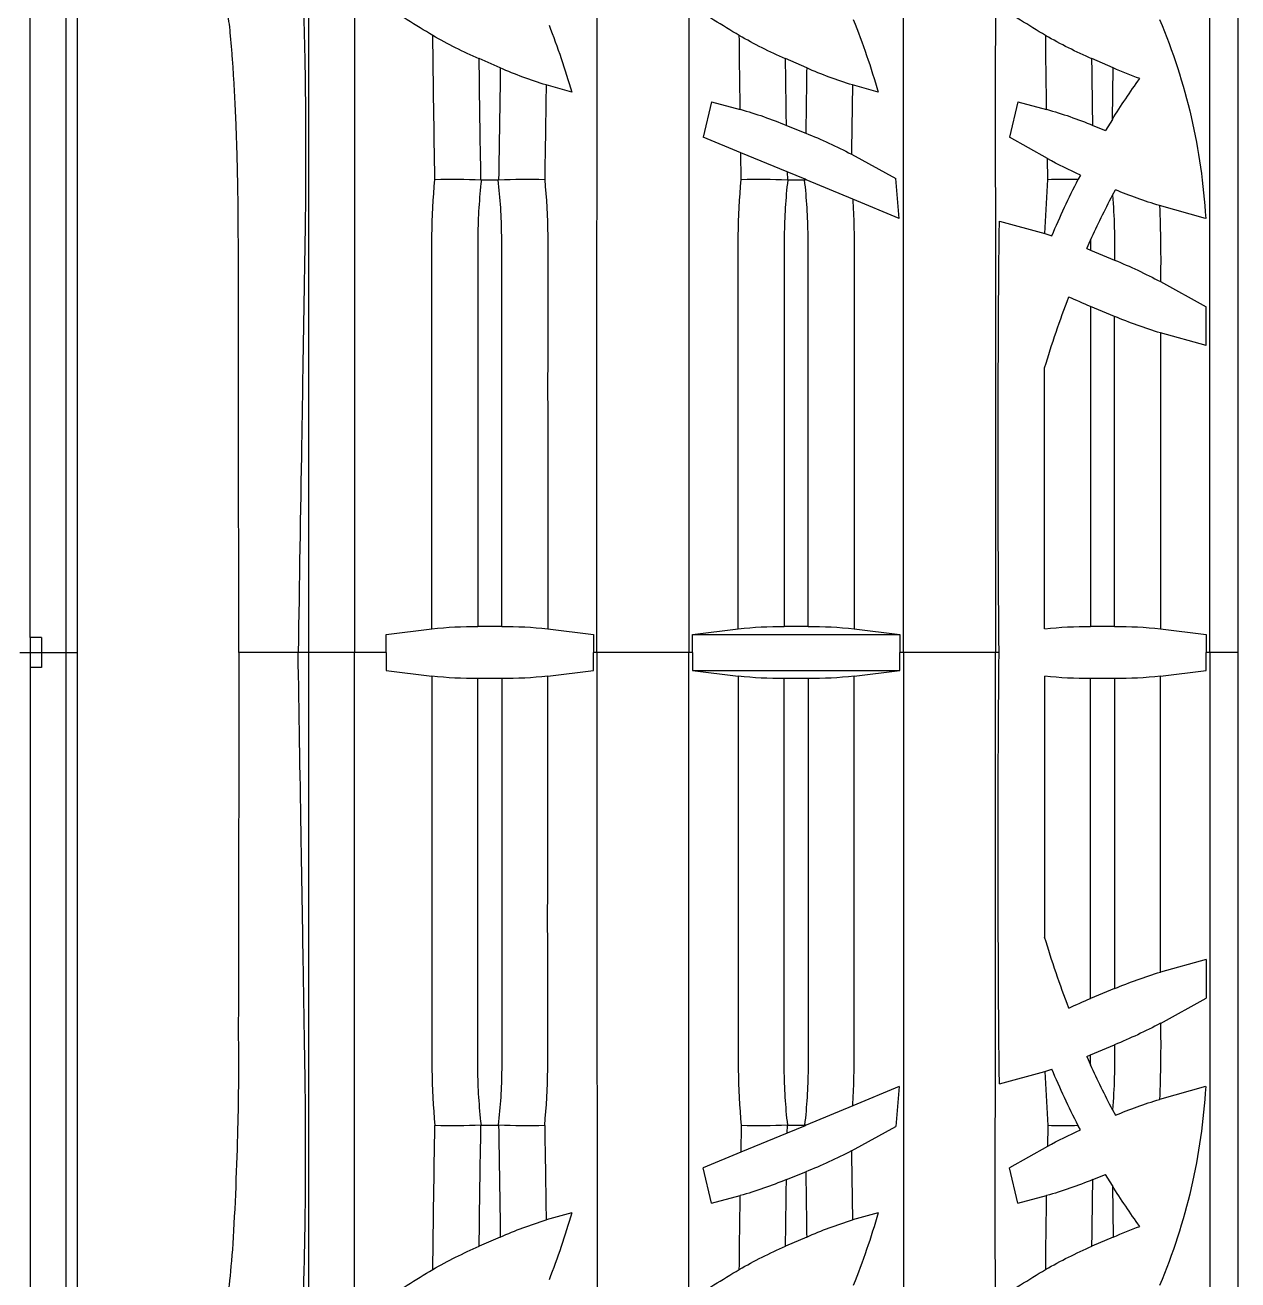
# Model space of a CAD drawing. Header units: millimetres. Extents: x -455371 to 117772, y -78417 to 116564.
# Drawn here: x -26137.2 to -25933, y 56468.4 to 56679.6 of the extents above; entities that cross this region are included whole.
import ezdxf

# ---------------------------------------------------------------- set-up
doc = ezdxf.new("R2010")
doc.units = ezdxf.units.MM
doc.layers.get('0').update_dxf_attribs({"color": 255})
doc.layers.add('BETON-STOP', color=141, linetype='Continuous')
doc.layers.add('Contorno-Cupolex', color=3, linetype='Continuous')
doc.layers.add('quote', color=5, linetype='Continuous', lineweight=15)

# ---------------------------------------------------------------- blocks, each defined once
blk = doc.blocks.new('Cupolex H50')
at = {"layer": 'Contorno-Cupolex', "linetype": 'Continuous'}
for p, q in [((19749.908, 10213.89), (19749.908, 10192.535)), ((19748.944, 10192.535), (19749.723, 10192.535)), ((19749.723, 10192.535), (19749.908, 10192.535)), ((19749.908, 10192.535), (19749.908, 10171.18))]:
    blk.add_line(p, q, dxfattribs=at)
for points, knots in [([(19749.723, 10199.303), (19749.723, 10199.365), (19749.723, 10199.426), (19749.723, 10199.642), (19749.723, 10199.796), (19749.723, 10200.258), (19749.723, 10200.564), (19749.723, 10201.176), (19749.723, 10201.482), (19749.723, 10202.373), (19749.723, 10202.938), (19749.723, 10203.745), (19749.723, 10204.008), (19749.723, 10204.507), (19749.723, 10204.744), (19749.723, 10205.195), (19749.723, 10205.409), (19749.723, 10205.813), (19749.723, 10206.004), (19749.723, 10206.525), (19749.723, 10206.812), (19749.723, 10207.148), (19749.723, 10207.245), (19749.723, 10207.324), (19749.723, 10207.324), (19749.723, 10207.324)], [0.1140744, 0.1140744, 0.1140744, 0.1140744, 0.1171875, 0.1171875, 0.125, 0.125, 0.140625, 0.140625, 0.15625, 0.15625, 0.1875, 0.1875, 0.203125, 0.203125, 0.21875, 0.21875, 0.234375, 0.234375, 0.25, 0.25, 0.28125, 0.28125, 0.296875, 0.296875, 0.2969026, 0.2969026, 0.2969026, 0.2969026]), ([(19749.723, 10192.535), (19749.723, 10193.771), (19749.723, 10195.007), (19749.723, 10196.861), (19749.723, 10197.479), (19749.723, 10198.406), (19749.723, 10198.716), (19749.723, 10199.118), (19749.723, 10199.21), (19749.723, 10199.303)], [0, 0, 0, 0, 0.0625, 0.0625, 0.09375, 0.09375, 0.109375, 0.109375, 0.1140744, 0.1140744, 0.1140744, 0.1140744]), ([(19749.723, 10184.463), (19749.723, 10184.646), (19749.723, 10184.831), (19749.723, 10185.172), (19749.723, 10185.329), (19749.723, 10185.642), (19749.723, 10185.799), (19749.723, 10186.269), (19749.723, 10186.582), (19749.723, 10187.522), (19749.723, 10188.149), (19749.723, 10190.029), (19749.723, 10191.282), (19749.723, 10192.535)], [0.8657575, 0.8657575, 0.8657575, 0.8657575, 0.875, 0.875, 0.8828125, 0.8828125, 0.890625, 0.890625, 0.90625, 0.90625, 0.9375, 0.9375, 1, 1, 1, 1]), ([(19749.723, 10177.495), (19749.723, 10177.51), (19749.723, 10177.525), (19749.723, 10177.565), (19749.723, 10177.588), (19749.723, 10177.644), (19749.723, 10177.677), (19749.723, 10177.786), (19749.723, 10177.876), (19749.723, 10178.089), (19749.723, 10178.214), (19749.723, 10178.495), (19749.723, 10178.65), (19749.723, 10178.989), (19749.723, 10179.173), (19749.723, 10179.569), (19749.723, 10179.783), (19749.723, 10180.459), (19749.723, 10180.951), (19749.723, 10181.751), (19749.723, 10182.03), (19749.723, 10182.6), (19749.723, 10182.89), (19749.723, 10183.48), (19749.723, 10183.78), (19749.723, 10184.21), (19749.723, 10184.336), (19749.723, 10184.463)], [0.6826415, 0.6826415, 0.6826415, 0.6826415, 0.6875, 0.6875, 0.6953125, 0.6953125, 0.703125, 0.703125, 0.71875, 0.71875, 0.734375, 0.734375, 0.75, 0.75, 0.765625, 0.765625, 0.78125, 0.78125, 0.8125, 0.8125, 0.828125, 0.828125, 0.84375, 0.84375, 0.859375, 0.859375, 0.8657575, 0.8657575, 0.8657575, 0.8657575])]:
    blk.add_open_spline(points, degree=3, knots=knots, dxfattribs=at)
blk = doc.blocks.new('*U2216')
at = {"xscale": 10.01836209701863, "yscale": 10.01836209701863, "zscale": 10.01836209701863}
blk.add_blockref('Cupolex H50', (-197296.95, -101829.74), dxfattribs=at)
blk = doc.blocks.new('*U2198')
at = {"layer": 'quote', "color": 0, "linetype": 'ByBlock', "lineweight": -2, "transparency": 16777216}
blk.add_blockref('*U2216', (2710, -2570), dxfattribs=at)
blk = doc.blocks.new('Bs H50 tacca 4')
at = {"layer": 'BETON-STOP'}
for p, q in [((19692.858, 10009.839), (19692.858, 10055.839)), ((19678.008, 10052.189), (19678.008, 10032.839)), ((19677.236, 10032.839), (19677.236, 10051.819)), ((19672.558, 10033.089), (19672.558, 10048.589)), ((19680.46, 10042.661), (19680.105, 10042.815)), ((19685.61, 10042.661), (19685.255, 10042.815)), ((19690.76, 10042.661), (19690.405, 10042.815)), ((19690.748, 10041.794), (19690.76, 10042.661)), ((19681.661, 10042.253), (19681.23, 10042.373)), ((19686.811, 10042.253), (19686.38, 10042.373)), ((19684.01, 10042.089), (19683.87, 10041.498)), ((19684.01, 10042.089), (19684.492, 10041.964)), ((19689.16, 10042.089), (19689.02, 10041.498)), ((19689.16, 10042.089), (19689.642, 10041.964)), ((19685.27, 10041.694), (19685.595, 10041.563)), ((19690.42, 10041.694), (19690.634, 10041.608)), ((19690.748, 10041.794), (19690.634, 10041.608)), ((19684.504, 10041.235), (19683.87, 10041.498)), ((19689.655, 10041.136), (19689.02, 10041.498)), ((19684.511, 10040.787), (19684.504, 10041.235)), ((19685.282, 10040.913), (19684.504, 10041.235)), ((19686.363, 10041.212), (19687.111, 10040.805)), ((19689.661, 10040.787), (19689.655, 10041.136)), ((19680.135, 10040.779), (19680.142, 10040.779)), ((19680.142, 10040.779), (19680.425, 10040.779)), ((19680.425, 10040.779), (19680.432, 10040.779)), ((19685.282, 10040.913), (19685.285, 10040.779)), ((19685.582, 10040.789), (19685.282, 10040.913)), ((19685.285, 10040.779), (19685.292, 10040.779)), ((19685.292, 10040.779), (19685.575, 10040.779)), ((19685.575, 10040.779), (19685.582, 10040.779)), ((19685.582, 10040.779), (19685.582, 10040.789)), ((19685.603, 10040.78), (19685.582, 10040.789)), ((19685.603, 10040.78), (19685.582, 10040.779)), ((19686.383, 10040.457), (19685.603, 10040.78)), ((19687.166, 10040.132), (19687.111, 10040.805)), ((19689.611, 10039.876), (19689.661, 10040.787)), ((19690.212, 10040.86), (19690.175, 10040.789)), ((19690.751, 10040.522), (19690.799, 10040.613)), ((19687.166, 10040.132), (19686.383, 10040.457)), ((19692.316, 10040.132), (19691.54, 10040.348)), ((19688.849, 10040.085), (19689.611, 10039.876)), ((19689.611, 10039.876), (19689.732, 10039.839)), ((19690.319, 10039.624), (19690.383, 10039.766)), ((19690.383, 10039.766), (19690.383, 10039.597)), ((19690.319, 10039.624), (19690.383, 10039.597)), ((19690.383, 10039.597), (19690.784, 10039.431)), ((19691.557, 10039.07), (19692.324, 10038.645)), ((19690.383, 10038.652), (19690.383, 10033.275)), ((19690.784, 10038.486), (19690.383, 10038.652)), ((19692.324, 10037.996), (19692.324, 10038.645)), ((19690.784, 10033.275), (19690.784, 10038.486)), ((19692.324, 10037.996), (19691.557, 10038.208)), ((19678.543, 10033.139), (19679.31, 10033.237)), ((19680.484, 10033.275), (19680.083, 10033.275)), ((19681.257, 10033.237), (19682.024, 10033.139)), ((19683.693, 10033.139), (19684.46, 10033.237)), ((19685.634, 10033.275), (19685.233, 10033.275)), ((19686.407, 10033.237), (19687.174, 10033.139)), ((19690.784, 10033.275), (19690.383, 10033.275)), ((19691.557, 10033.237), (19692.324, 10033.139)), ((19672.747, 10033.089), (19672.558, 10033.089)), ((19672.558, 10032.589), (19672.558, 10033.089)), ((19672.747, 10032.589), (19672.747, 10033.089)), ((19678.543, 10032.839), (19678.543, 10033.139)), ((19682.024, 10033.139), (19682.024, 10032.839)), ((19683.693, 10032.839), (19683.693, 10033.139)), ((19683.693, 10033.139), (19687.174, 10033.139)), ((19687.174, 10033.139), (19687.174, 10032.839)), ((19692.324, 10033.139), (19692.324, 10032.839)), ((19677.062, 10032.839), (19676.066, 10032.839)), ((19677.236, 10032.839), (19677.062, 10032.839)), ((19678.008, 10032.839), (19677.236, 10032.839)), ((19678.543, 10032.839), (19678.008, 10032.839)), ((19678.543, 10032.839), (19678.543, 10032.539)), ((19682.085, 10032.839), (19682.024, 10032.839)), ((19682.024, 10032.539), (19682.024, 10032.839)), ((19683.631, 10032.839), (19682.085, 10032.839)), ((19683.693, 10032.839), (19683.631, 10032.839)), ((19683.693, 10032.839), (19683.693, 10032.539)), ((19687.235, 10032.839), (19687.174, 10032.839)), ((19687.174, 10032.539), (19687.174, 10032.839)), ((19688.781, 10032.839), (19687.235, 10032.839)), ((19688.843, 10032.839), (19688.781, 10032.839)), ((19692.385, 10032.839), (19692.324, 10032.839)), ((19692.324, 10032.539), (19692.324, 10032.839)), ((19692.858, 10032.839), (19692.385, 10032.839)), ((19672.558, 10032.589), (19672.558, 10017.089)), ((19672.747, 10032.589), (19672.558, 10032.589)), ((19678.543, 10032.539), (19679.31, 10032.441)), ((19681.257, 10032.441), (19682.024, 10032.539)), ((19683.693, 10032.539), (19684.46, 10032.441)), ((19683.693, 10032.539), (19687.174, 10032.539)), ((19686.407, 10032.441), (19687.174, 10032.539)), ((19691.557, 10032.441), (19692.324, 10032.539)), ((19680.484, 10032.402), (19680.083, 10032.402)), ((19685.634, 10032.402), (19685.233, 10032.402)), ((19690.784, 10032.402), (19690.383, 10032.402)), ((19690.383, 10027.026), (19690.383, 10032.402)), ((19690.784, 10032.402), (19690.784, 10027.192)), ((19692.324, 10027.682), (19691.557, 10027.47)), ((19692.324, 10027.682), (19692.324, 10027.032)), ((19690.784, 10027.192), (19690.383, 10027.026)), ((19691.557, 10026.608), (19692.324, 10027.032)), ((19690.383, 10026.08), (19690.784, 10026.246)), ((19690.319, 10026.054), (19690.383, 10026.08)), ((19690.319, 10026.054), (19690.383, 10025.911)), ((19690.383, 10025.911), (19690.383, 10026.08)), ((19688.849, 10025.593), (19689.611, 10025.802)), ((19689.611, 10025.802), (19689.732, 10025.838)), ((19689.611, 10025.802), (19689.661, 10024.891)), ((19687.166, 10025.545), (19686.383, 10025.221)), ((19687.166, 10025.545), (19687.111, 10024.873)), ((19692.316, 10025.545), (19691.54, 10025.33)), ((19686.383, 10025.221), (19685.603, 10024.898)), ((19690.751, 10025.156), (19690.799, 10025.064)), ((19680.135, 10024.899), (19680.142, 10024.899)), ((19680.142, 10024.899), (19680.425, 10024.899)), ((19680.425, 10024.899), (19680.432, 10024.899)), ((19684.511, 10024.891), (19684.504, 10024.442)), ((19685.282, 10024.765), (19684.504, 10024.442)), ((19685.282, 10024.765), (19685.285, 10024.899)), ((19685.582, 10024.889), (19685.282, 10024.765)), ((19685.285, 10024.899), (19685.292, 10024.899)), ((19685.292, 10024.899), (19685.575, 10024.899)), ((19685.575, 10024.899), (19685.582, 10024.899)), ((19685.603, 10024.898), (19685.582, 10024.899)), ((19685.582, 10024.899), (19685.582, 10024.889)), ((19685.603, 10024.898), (19685.582, 10024.889)), ((19686.363, 10024.466), (19687.111, 10024.873)), ((19689.661, 10024.891), (19689.655, 10024.542)), ((19690.212, 10024.817), (19690.175, 10024.889)), ((19689.655, 10024.542), (19689.02, 10024.18)), ((19684.504, 10024.442), (19683.87, 10024.18)), ((19684.01, 10023.589), (19683.87, 10024.18)), ((19685.27, 10023.984), (19685.595, 10024.114)), ((19689.16, 10023.589), (19689.02, 10024.18)), ((19690.42, 10023.984), (19690.634, 10024.07)), ((19690.748, 10023.884), (19690.634, 10024.07)), ((19690.748, 10023.884), (19690.76, 10023.017)), ((19684.01, 10023.589), (19684.492, 10023.714)), ((19689.16, 10023.589), (19689.642, 10023.714)), ((19681.661, 10023.424), (19681.23, 10023.304)), ((19686.811, 10023.424), (19686.38, 10023.304)), ((19680.46, 10023.017), (19680.105, 10022.862)), ((19685.61, 10023.017), (19685.255, 10022.862)), ((19690.76, 10023.017), (19690.405, 10022.862))]:
    blk.add_line(p, q, dxfattribs=at)
for centre, radius, start, end in [((19698.453, 10075.039), 37.139, 237.4487, 239.0025), ((19703.713, 10075.219), 37.349, 237.473, 238.9994), ((19708.863, 10075.219), 37.349, 237.473, 238.9994), ((19669.39, 10038.719), 12.77, 16.0673, 21.4049), ((19674.405, 10038.676), 12.912, 16.0869, 21.8067), ((19682.218, 10039.553), 10.115, 3.2828, 22.796), ((20031.969, 10047.023), 352.663, 180.62038, 181.0131), ((19682.961, 10049.505), 7.274, 240.0223, 246.8784), ((19925.582, 10045.627), 241.117, 180.57577, 180.87046), ((19688.111, 10049.505), 7.274, 240.0223, 246.8784), ((19930.732, 10045.627), 241.117, 180.57577, 180.87046), ((19693.261, 10049.505), 7.274, 240.0223, 246.8784), ((20098.832, 10047.984), 418.759, 180.70721, 180.98586), ((19237.634, 10048.361), 442.863, 359.01905, 359.26254), ((19683.074, 10048.493), 6.392, 245.8601, 253.2339), ((20008.511, 10046.687), 323.28, 180.68628, 180.88504), ((19336.282, 10047.052), 349.356, 359.09979, 359.2798), ((19688.224, 10048.493), 6.392, 245.8601, 253.2339), ((20013.661, 10046.687), 323.28, 180.68628, 180.88504), ((19694.279, 10050.745), 8.817, 246.4812, 249.6136), ((19701.177, 10035.322), 12.274, 144.3188, 148.1761), ((19111.745, 10050.432), 569.543, 359.02971, 359.18931), ((19250.396, 10048.421), 436.026, 359.05265, 359.20533), ((19682.612, 10035.294), 6.93, 67.4443, 74.2569), ((19687.762, 10035.294), 6.93, 67.4443, 74.2569), ((19682.588, 10033.981), 8.157, 62.4371, 68.3733), ((19693.121, 10047.441), 7.195, 241.1997, 246.1501), ((19679.654, 10031.86), 8.932, 86.9126, 91.8782), ((19680.913, 10031.86), 8.932, 88.1218, 93.0874), ((19684.804, 10031.86), 8.932, 86.9126, 91.8782), ((19689.941, 10033.676), 7.116, 88.1178, 92.2569), ((19703.083, 10034.189), 14.498, 152.9216, 157.0622), ((19693.586, 10047.229), 7.179, 247.1514, 253.4401), ((19705.558, 10032.839), 16.682, 152.577, 155.463), ((19679.604, 10039.643), 11.182, 358.9164, 4.5085), ((19671.171, 10039.447), 20.389, 358.9401, 2.5327), ((20065.034, 10036.159), 376.206, 179.4021, 180.50569), ((19687.603, 10031.628), 8.426, 62.0178, 67.8232), ((19705.558, 10032.839), 16.65, 158.9776, 163.305), ((19694.484, 10048.562), 10.725, 245.3846, 247.52), ((19693.647, 10045.218), 7.315, 246.961, 253.3986), ((19680.019, 10026.768), 6.508, 89.4367, 96.2533), ((19680.536, 10026.53), 6.746, 83.8671, 90.4429), ((19685.169, 10026.768), 6.508, 89.4367, 96.2533), ((19685.686, 10026.53), 6.746, 83.8671, 90.4429), ((19690.319, 10026.768), 6.508, 89.4367, 96.2533), ((19690.836, 10026.53), 6.746, 83.8671, 90.4429), ((2553.481, 10023.349), 17123.758, 359.9682458, 0.0317539), ((20065.034, 10029.518), 376.206, 179.49431, 180.5979), ((19680.019, 10038.91), 6.508, 263.7467, 270.5633), ((19680.536, 10039.148), 6.746, 269.5571, 276.1329), ((19685.169, 10038.91), 6.508, 263.7467, 270.5633), ((19685.686, 10039.148), 6.746, 269.5571, 276.1329), ((19690.319, 10038.91), 6.508, 263.7467, 270.5633), ((19690.836, 10039.148), 6.746, 269.5571, 276.1329), ((19705.558, 10032.839), 16.65, 196.695, 201.0224), ((19693.647, 10020.46), 7.315, 106.6014, 113.039), ((19694.484, 10017.116), 10.725, 112.48, 114.6154), ((19687.603, 10034.049), 8.426, 292.1768, 297.9822), ((19671.171, 10026.231), 20.389, 357.4673, 1.0599), ((19679.604, 10026.035), 11.182, 355.4915, 1.0836), ((19703.083, 10031.488), 14.498, 202.9378, 207.0784), ((19705.558, 10032.839), 16.682, 204.537, 207.423), ((19682.218, 10026.124), 10.115, 337.204, 356.7172), ((19693.586, 10018.449), 7.179, 106.5599, 112.8486), ((20031.969, 10018.655), 352.663, 178.9869, 179.37962), ((19679.654, 10033.818), 8.932, 268.1218, 273.0874), ((20098.832, 10017.694), 418.759, 179.01414, 179.29279), ((19680.913, 10033.818), 8.932, 266.9126, 271.8782), ((19237.634, 10017.317), 442.863, 0.73746, 0.98095), ((19111.745, 10015.246), 569.543, 0.81069, 0.97029), ((19684.804, 10033.818), 8.932, 268.1218, 273.0874), ((19693.121, 10018.237), 7.195, 113.8499, 118.8003), ((19689.941, 10032.001), 7.116, 267.7431, 271.8822), ((19682.588, 10031.697), 8.157, 291.6267, 297.5629), ((19250.396, 10017.257), 436.026, 0.79467, 0.94735), ((19336.282, 10018.626), 349.356, 0.7202, 0.90021), ((19682.612, 10030.383), 6.93, 285.7431, 292.5557), ((20008.511, 10018.99), 323.28, 179.11496, 179.31372), ((19687.762, 10030.383), 6.93, 285.7431, 292.5557), ((20013.661, 10018.99), 323.28, 179.11496, 179.31372), ((19701.177, 10030.356), 12.274, 211.8239, 215.6812), ((19925.582, 10020.051), 241.117, 179.12954, 179.42423), ((19930.732, 10020.051), 241.117, 179.12954, 179.42423), ((19683.074, 10017.184), 6.392, 106.7661, 114.1399), ((19669.39, 10026.959), 12.77, 338.5951, 343.9327), ((19688.224, 10017.184), 6.392, 106.7661, 114.1399), ((19674.405, 10027.002), 12.912, 338.1933, 343.9131), ((19694.279, 10014.933), 8.817, 110.3864, 113.5188), ((19682.961, 10016.173), 7.274, 113.1216, 119.9777), ((19688.111, 10016.173), 7.274, 113.1216, 119.9777), ((19693.261, 10016.173), 7.274, 113.1216, 119.9777), ((19698.453, 9990.638), 37.139, 120.9975, 122.5513), ((19703.713, 9990.459), 37.349, 121.0006, 122.527), ((19708.863, 9990.459), 37.349, 121.0006, 122.527)]:
    blk.add_arc(centre, radius, start, end, dxfattribs=at)
for points, degree, knots in [([(19682.085, 10032.839), (19682.085, 10034.04), (19682.085, 10035.241), (19682.085, 10037.042), (19682.085, 10037.643), (19682.085, 10038.544), (19682.085, 10038.844), (19682.085, 10039.294), (19682.085, 10039.444), (19682.085, 10039.745), (19682.085, 10039.895), (19682.086, 10040.345), (19682.086, 10040.645), (19682.086, 10041.244), (19682.086, 10041.538), (19682.086, 10042.11), (19682.086, 10042.388), (19682.086, 10042.932), (19682.086, 10043.198), (19682.086, 10043.952), (19682.086, 10044.404), (19682.086, 10045.199), (19682.086, 10045.526), (19682.086, 10045.911), (19682.086, 10046.021), (19682.086, 10046.2), (19682.085, 10046.27), (19682.085, 10046.369), (19682.085, 10046.413), (19682.085, 10046.507), (19682.085, 10046.554), (19682.085, 10046.788), (19682.085, 10046.974), (19682.085, 10047.535), (19682.085, 10047.909), (19682.085, 10049.78), (19682.085, 10051.276), (19682.085, 10052.772)], 3, [0, 0, 0, 0, 0.0625, 0.0625, 0.09375, 0.09375, 0.109375, 0.109375, 0.117188, 0.117188, 0.125, 0.125, 0.140625, 0.140625, 0.15625, 0.15625, 0.171875, 0.171875, 0.1875, 0.1875, 0.21875, 0.21875, 0.25, 0.25, 0.265625, 0.265625, 0.28125, 0.28125, 0.296875, 0.296875, 0.3125, 0.3125, 0.375, 0.375, 0.5, 0.5, 1, 1, 1, 1]), ([(19687.235, 10032.839), (19687.235, 10034.04), (19687.235, 10035.241), (19687.235, 10037.042), (19687.235, 10037.643), (19687.235, 10038.544), (19687.235, 10038.844), (19687.235, 10039.294), (19687.235, 10039.444), (19687.235, 10039.745), (19687.235, 10039.895), (19687.236, 10040.345), (19687.236, 10040.645), (19687.236, 10041.244), (19687.236, 10041.538), (19687.236, 10042.11), (19687.236, 10042.388), (19687.236, 10042.932), (19687.236, 10043.198), (19687.236, 10043.952), (19687.236, 10044.404), (19687.236, 10045.199), (19687.236, 10045.526), (19687.236, 10045.911), (19687.236, 10046.021), (19687.236, 10046.2), (19687.235, 10046.27), (19687.235, 10046.369), (19687.235, 10046.413), (19687.235, 10046.507), (19687.235, 10046.554), (19687.235, 10046.788), (19687.235, 10046.974), (19687.235, 10047.535), (19687.235, 10047.909), (19687.235, 10049.78), (19687.235, 10051.276), (19687.235, 10052.772)], 3, [0, 0, 0, 0, 0.0625, 0.0625, 0.09375, 0.09375, 0.109375, 0.109375, 0.117187, 0.117187, 0.125, 0.125, 0.140625, 0.140625, 0.15625, 0.15625, 0.171875, 0.171875, 0.1875, 0.1875, 0.21875, 0.21875, 0.25, 0.25, 0.265625, 0.265625, 0.28125, 0.28125, 0.296875, 0.296875, 0.3125, 0.3125, 0.375, 0.375, 0.5, 0.5, 1, 1, 1, 1]), ([(19692.385, 10032.839), (19692.385, 10034.04), (19692.385, 10035.241), (19692.385, 10037.042), (19692.385, 10037.643), (19692.385, 10038.544), (19692.385, 10038.844), (19692.385, 10039.294), (19692.385, 10039.444), (19692.385, 10039.745), (19692.385, 10039.895), (19692.386, 10040.345), (19692.386, 10040.645), (19692.386, 10041.244), (19692.386, 10041.538), (19692.386, 10042.11), (19692.386, 10042.388), (19692.386, 10042.932), (19692.386, 10043.198), (19692.386, 10043.952), (19692.386, 10044.404), (19692.386, 10045.199), (19692.386, 10045.526), (19692.386, 10045.911), (19692.386, 10046.021), (19692.386, 10046.2), (19692.385, 10046.27), (19692.385, 10046.369), (19692.385, 10046.413), (19692.385, 10046.507), (19692.385, 10046.554), (19692.385, 10046.788), (19692.385, 10046.974), (19692.385, 10047.535), (19692.385, 10047.909), (19692.385, 10049.78), (19692.385, 10051.276), (19692.385, 10052.772)], 3, [0, 0, 0, 0, 0.0625, 0.0625, 0.09375, 0.09375, 0.109375, 0.109375, 0.117188, 0.117188, 0.125, 0.125, 0.140625, 0.140625, 0.15625, 0.15625, 0.171875, 0.171875, 0.1875, 0.1875, 0.21875, 0.21875, 0.25, 0.25, 0.265625, 0.265625, 0.28125, 0.28125, 0.296875, 0.296875, 0.3125, 0.3125, 0.375, 0.375, 0.5, 0.5, 1, 1, 1, 1]), ([(19674.546, 10051.819), (19674.824, 10051.096), (19675.243, 10050.007), (19675.802, 10048.553), (19676.223, 10047.456), (19676.575, 10046.541), (19676.821, 10045.902), (19676.935, 10045.605), (19676.983, 10045.479), (19677, 10045.434), (19677.014, 10045.4), (19677.023, 10045.361), (19677.033, 10045.311), (19677.042, 10045.257), (19677.059, 10045.139), (19677.085, 10044.897), (19677.117, 10044.441), (19677.145, 10043.865), (19677.173, 10042.973), (19677.19, 10041.906), (19677.188, 10040.753), (19677.181, 10040.062), (19677.173, 10039.572), (19677.167, 10039.19), (19677.156, 10038.521), (19677.137, 10037.375), (19677.105, 10035.417), (19677.079, 10033.842), (19677.062, 10032.839)], 3, [0, 0, 0, 0, 0.247753, 0.372985, 0.498218, 0.623451, 0.686067, 0.717375, 0.725202, 0.729131, 0.732712, 0.736995, 0.741519, 0.744877, 0.748234, 0.763673, 0.77975, 0.795578, 0.811398, 0.843021, 0.858859, 0.874812, 0.879946, 0.885054, 0.895272, 0.915707, 0.946359, 1, 1, 1, 1]), ([(19676.066, 10032.839), (19676.057, 10039.785), (19676.056, 10039.827), (19676.056, 10040.198), (19676.051, 10040.544), (19676.046, 10040.886), (19676.036, 10041.219), (19676.027, 10041.552), (19676.013, 10041.864), (19676, 10042.174), (19675.983, 10042.453), (19675.966, 10042.731), (19675.946, 10042.972), (19675.926, 10043.213), (19675.904, 10043.412), (19675.881, 10043.608), (19675.857, 10043.756), (19675.833, 10043.903), (19675.806, 10044.003), (19675.793, 10044.052), (19675.78, 10044.089), (19675.773, 10044.107), (19675.767, 10044.122), (19675.761, 10044.135), (19675.754, 10044.148), (19675.752, 10044.151), (19675.747, 10044.16), (19675.743, 10044.167), (19675.739, 10044.174), (19675.737, 10044.177), (19675.722, 10044.204), (19675.709, 10044.227), (19675.688, 10044.265), (19675.631, 10044.367), (19675.552, 10044.508), (19675.416, 10044.75), (19675.28, 10044.993), (19675.239, 10045.067), (19674.736, 10045.964), (19674.31, 10046.723), (19673.647, 10047.907), (19672.673, 10049.644), (19672.57, 10049.827)], 2, [0, 0, 0, 0.127885, 0.127885, 0.143871, 0.143871, 0.159857, 0.159857, 0.175842, 0.175842, 0.191828, 0.191828, 0.207814, 0.207814, 0.223799, 0.223799, 0.239785, 0.239785, 0.255771, 0.255771, 0.263764, 0.263764, 0.26776, 0.26776, 0.271757, 0.271757, 0.273755, 0.273755, 0.275753, 0.275753, 0.279749, 0.279749, 0.287742, 0.287742, 0.319714, 0.319714, 0.383656, 0.383656, 0.511542, 0.511542, 0.767313, 0.767313, 1, 1, 1]), ([(19683.631, 10043.728), (19683.631, 10043.351), (19683.631, 10042.952), (19683.63, 10042.322), (19683.63, 10042.106), (19683.63, 10041.663), (19683.63, 10041.437), (19683.631, 10040.758), (19683.631, 10040.298), (19683.631, 10039.6), (19683.631, 10039.367), (19683.631, 10038.9), (19683.631, 10038.667), (19683.631, 10036.569), (19683.631, 10034.704), (19683.631, 10032.839)], 3, [0, 0, 0, 0, 0.125, 0.125, 0.1875, 0.1875, 0.25, 0.25, 0.375, 0.375, 0.4375, 0.4375, 0.5, 0.5, 1, 1, 1, 1]), ([(19688.781, 10043.728), (19688.781, 10043.351), (19688.781, 10042.952), (19688.78, 10042.322), (19688.78, 10042.106), (19688.78, 10041.663), (19688.78, 10041.437), (19688.781, 10040.758), (19688.781, 10040.298), (19688.781, 10039.6), (19688.781, 10039.367), (19688.781, 10038.9), (19688.781, 10038.667), (19688.781, 10036.569), (19688.781, 10034.704), (19688.781, 10032.839)], 3, [0, 0, 0, 0, 0.125, 0.125, 0.1875, 0.1875, 0.25, 0.25, 0.375, 0.375, 0.4375, 0.4375, 0.5, 0.5, 1, 1, 1, 1]), ([(19679.31, 10033.237), (19679.31, 10034.495), (19679.31, 10035.754), (19679.31, 10037.641), (19679.31, 10038.271), (19679.31, 10039.057), (19679.31, 10039.214), (19679.31, 10039.45), (19679.31, 10039.529), (19679.31, 10039.686), (19679.31, 10039.765), (19679.313, 10040.158), (19679.33, 10040.473), (19679.361, 10040.787)], 3, [0, 0, 0, 0, 0.5, 0.5, 0.75, 0.75, 0.8125, 0.8125, 0.84375, 0.84375, 0.875, 0.875, 1, 1, 1, 1]), ([(19680.142, 10040.779), (19680.105, 10040.466), (19680.086, 10040.154), (19680.083, 10039.763), (19680.083, 10039.685), (19680.083, 10039.529), (19680.083, 10039.45), (19680.083, 10039.216), (19680.083, 10039.06), (19680.083, 10038.278), (19680.083, 10037.653), (19680.083, 10035.777), (19680.083, 10034.526), (19680.083, 10033.275)], 3, [0, 0, 0, 0, 0.125, 0.125, 0.15625, 0.15625, 0.1875, 0.1875, 0.25, 0.25, 0.5, 0.5, 1, 1, 1, 1]), ([(19680.484, 10033.275), (19680.484, 10034.526), (19680.484, 10035.777), (19680.484, 10037.653), (19680.484, 10038.278), (19680.484, 10039.06), (19680.484, 10039.216), (19680.484, 10039.45), (19680.484, 10039.529), (19680.484, 10039.685), (19680.484, 10039.763), (19680.481, 10040.154), (19680.461, 10040.466), (19680.425, 10040.779)], 3, [0, 0, 0, 0, 0.5, 0.5, 0.75, 0.75, 0.8125, 0.8125, 0.84375, 0.84375, 0.875, 0.875, 1, 1, 1, 1]), ([(19681.206, 10040.787), (19681.237, 10040.473), (19681.254, 10040.159), (19681.257, 10039.766), (19681.257, 10039.687), (19681.256, 10039.53), (19681.257, 10039.451), (19681.257, 10039.215), (19681.257, 10039.058), (19681.257, 10038.271), (19681.256, 10037.642), (19681.257, 10035.754), (19681.257, 10034.496), (19681.257, 10033.237)], 3, [0, 0, 0, 0, 0.125, 0.125, 0.15625, 0.15625, 0.1875, 0.1875, 0.25, 0.25, 0.5, 0.5, 1, 1, 1, 1]), ([(19684.46, 10033.237), (19684.46, 10034.495), (19684.46, 10035.754), (19684.46, 10037.641), (19684.46, 10038.271), (19684.46, 10039.057), (19684.46, 10039.214), (19684.46, 10039.45), (19684.46, 10039.529), (19684.46, 10039.686), (19684.46, 10039.765), (19684.463, 10040.158), (19684.48, 10040.473), (19684.511, 10040.787)], 3, [0, 0, 0, 0, 0.5, 0.5, 0.75, 0.75, 0.8125, 0.8125, 0.84375, 0.84375, 0.875, 0.875, 1, 1, 1, 1]), ([(19685.292, 10040.779), (19685.255, 10040.466), (19685.236, 10040.154), (19685.233, 10039.763), (19685.233, 10039.685), (19685.233, 10039.529), (19685.233, 10039.45), (19685.233, 10039.216), (19685.233, 10039.06), (19685.233, 10038.278), (19685.233, 10037.653), (19685.233, 10035.777), (19685.233, 10034.526), (19685.233, 10033.275)], 3, [0, 0, 0, 0, 0.125, 0.125, 0.15625, 0.15625, 0.1875, 0.1875, 0.25, 0.25, 0.5, 0.5, 1, 1, 1, 1]), ([(19685.634, 10033.275), (19685.634, 10034.526), (19685.634, 10035.777), (19685.634, 10037.653), (19685.634, 10038.278), (19685.634, 10039.06), (19685.634, 10039.216), (19685.634, 10039.45), (19685.634, 10039.529), (19685.634, 10039.685), (19685.634, 10039.763), (19685.631, 10040.154), (19685.611, 10040.466), (19685.575, 10040.779)], 3, [0, 0, 0, 0, 0.5, 0.5, 0.75, 0.75, 0.8125, 0.8125, 0.84375, 0.84375, 0.875, 0.875, 1, 1, 1, 1]), ([(19686.383, 10040.457), (19686.394, 10040.306), (19686.4, 10040.156), (19686.406, 10039.931), (19686.406, 10039.856), (19686.407, 10039.705), (19686.406, 10039.63), (19686.406, 10039.254), (19686.407, 10038.953), (19686.406, 10038.051), (19686.406, 10037.449), (19686.407, 10035.644), (19686.407, 10034.44), (19686.407, 10033.237)], 3, [0, 0, 0, 0, 0.0625, 0.0625, 0.09375, 0.09375, 0.125, 0.125, 0.25, 0.25, 0.5, 0.5, 1, 1, 1, 1]), ([(19676.066, 10032.839), (19676.064, 10031.666), (19676.062, 10030.493), (19676.06, 10028.733), (19676.059, 10028.146), (19676.058, 10027.266), (19676.058, 10026.973), (19676.057, 10026.607), (19676.057, 10026.533), (19676.057, 10026.387), (19676.057, 10026.314), (19676.057, 10026.204), (19676.057, 10026.167), (19676.057, 10026.111), (19676.057, 10026.093), (19676.057, 10026.056), (19676.057, 10026.037), (19676.057, 10025.982), (19676.057, 10025.946), (19676.057, 10025.896), (19676.057, 10025.88), (19676.056, 10025.849), (19676.056, 10025.833), (19676.056, 10025.756), (19676.056, 10025.696), (19676.055, 10025.576), (19676.055, 10025.515), (19676.053, 10025.334), (19676.052, 10025.215), (19676.048, 10024.983), (19676.046, 10024.869), (19676.041, 10024.644), (19676.038, 10024.532), (19676.032, 10024.311), (19676.028, 10024.202), (19676.022, 10024.04), (19676.02, 10023.986), (19676.016, 10023.88), (19676.014, 10023.827), (19676.007, 10023.671), (19676.002, 10023.57), (19675.992, 10023.375), (19675.986, 10023.28), (19675.975, 10023.096), (19675.969, 10023.007), (19675.957, 10022.834), (19675.95, 10022.751), (19675.94, 10022.631), (19675.936, 10022.592), (19675.929, 10022.515), (19675.926, 10022.478), (19675.915, 10022.369), (19675.908, 10022.3), (19675.892, 10022.171), (19675.885, 10022.111), (19675.869, 10021.998), (19675.861, 10021.946), (19675.844, 10021.849), (19675.836, 10021.805), (19675.819, 10021.725), (19675.81, 10021.69), (19675.797, 10021.642), (19675.793, 10021.628), (19675.786, 10021.607), (19675.784, 10021.6), (19675.78, 10021.588), (19675.777, 10021.582), (19675.773, 10021.57), (19675.771, 10021.565), (19675.766, 10021.555), (19675.764, 10021.55), (19675.761, 10021.543), (19675.76, 10021.541), (19675.758, 10021.537), (19675.757, 10021.535), (19675.754, 10021.531), (19675.753, 10021.529), (19675.751, 10021.525), (19675.75, 10021.523), (19675.747, 10021.519), (19675.746, 10021.516), (19675.744, 10021.512), (19675.742, 10021.51), (19675.74, 10021.505), (19675.738, 10021.502), (19675.735, 10021.497), (19675.734, 10021.495), (19675.727, 10021.482), (19675.721, 10021.472), (19675.704, 10021.441), (19675.693, 10021.421), (19675.636, 10021.319), (19675.59, 10021.238), (19675.453, 10020.994), (19675.362, 10020.831), (19675.088, 10020.343), (19674.906, 10020.017), (19674.006, 10018.411), (19673.288, 10017.131), (19672.57, 10015.85)], 3, [0, 0, 0, 0, 0.063018, 0.063018, 0.094527, 0.094527, 0.110281, 0.110281, 0.11422, 0.11422, 0.118158, 0.118158, 0.120128, 0.120128, 0.121112, 0.121112, 0.122097, 0.122097, 0.124066, 0.124066, 0.125051, 0.125051, 0.126036, 0.126036, 0.129974, 0.129974, 0.133913, 0.133913, 0.14179, 0.14179, 0.149667, 0.149667, 0.157545, 0.157545, 0.165422, 0.165422, 0.16936, 0.16936, 0.173299, 0.173299, 0.181176, 0.181176, 0.189054, 0.189054, 0.196931, 0.196931, 0.204808, 0.204808, 0.208747, 0.208747, 0.212685, 0.212685, 0.220562, 0.220562, 0.22844, 0.22844, 0.236317, 0.236317, 0.244194, 0.244194, 0.252071, 0.252071, 0.25601, 0.25601, 0.257979, 0.257979, 0.259949, 0.259949, 0.261918, 0.261918, 0.263887, 0.263887, 0.264872, 0.264872, 0.265857, 0.265857, 0.266841, 0.266841, 0.267826, 0.267826, 0.268811, 0.268811, 0.269795, 0.269795, 0.27078, 0.27078, 0.271764, 0.271764, 0.275703, 0.275703, 0.28358, 0.28358, 0.315089, 0.315089, 0.378107, 0.378107, 0.504143, 0.504143, 1, 1, 1, 1]), ([(19674.546, 10013.858), (19675.104, 10015.309), (19675.661, 10016.759), (19676.36, 10018.577), (19676.501, 10018.944), (19676.712, 10019.494), (19676.782, 10019.677), (19676.888, 10019.952), (19676.923, 10020.043), (19676.967, 10020.158), (19676.976, 10020.181), (19676.989, 10020.215), (19676.994, 10020.227), (19676.999, 10020.241), (19677, 10020.244), (19677.003, 10020.25), (19677.004, 10020.253), (19677.006, 10020.258), (19677.007, 10020.261), (19677.009, 10020.266), (19677.01, 10020.268), (19677.011, 10020.273), (19677.012, 10020.276), (19677.014, 10020.281), (19677.014, 10020.284), (19677.016, 10020.289), (19677.017, 10020.292), (19677.018, 10020.298), (19677.019, 10020.302), (19677.021, 10020.311), (19677.023, 10020.318), (19677.026, 10020.333), (19677.028, 10020.341), (19677.031, 10020.358), (19677.032, 10020.366), (19677.035, 10020.384), (19677.037, 10020.393), (19677.042, 10020.422), (19677.045, 10020.442), (19677.054, 10020.507), (19677.06, 10020.555), (19677.072, 10020.663), (19677.078, 10020.723), (19677.089, 10020.854), (19677.094, 10020.924), (19677.105, 10021.074), (19677.11, 10021.154), (19677.12, 10021.324), (19677.125, 10021.414), (19677.132, 10021.556), (19677.134, 10021.604), (19677.138, 10021.704), (19677.141, 10021.755), (19677.147, 10021.91), (19677.151, 10022.018), (19677.158, 10022.24), (19677.161, 10022.355), (19677.168, 10022.591), (19677.17, 10022.713), (19677.176, 10022.963), (19677.178, 10023.092), (19677.181, 10023.29), (19677.182, 10023.357), (19677.183, 10023.492), (19677.184, 10023.56), (19677.186, 10023.764), (19677.187, 10023.903), (19677.188, 10024.183), (19677.189, 10024.324), (19677.188, 10024.612), (19677.188, 10024.757), (19677.186, 10025.052), (19677.185, 10025.202), (19677.183, 10025.426), (19677.182, 10025.5), (19677.18, 10025.649), (19677.179, 10025.724), (19677.178, 10025.817), (19677.177, 10025.835), (19677.177, 10025.873), (19677.176, 10025.891), (19677.176, 10025.947), (19677.175, 10025.983), (19677.174, 10026.038), (19677.174, 10026.057), (19677.173, 10026.093), (19677.173, 10026.112), (19677.172, 10026.167), (19677.171, 10026.203), (19677.17, 10026.313), (19677.168, 10026.387), (19677.166, 10026.533), (19677.165, 10026.606), (19677.159, 10026.973), (19677.154, 10027.266), (19677.139, 10028.146), (19677.13, 10028.733), (19677.101, 10030.493), (19677.082, 10031.666), (19677.062, 10032.839)], 3, [0, 0, 0, 0, 0.497274, 0.497274, 0.622956, 0.622956, 0.685796, 0.685796, 0.717217, 0.717217, 0.725072, 0.725072, 0.728999, 0.728999, 0.729981, 0.729981, 0.730963, 0.730963, 0.731945, 0.731945, 0.732927, 0.732927, 0.733909, 0.733909, 0.734891, 0.734891, 0.735873, 0.735873, 0.736854, 0.736854, 0.738818, 0.738818, 0.740782, 0.740782, 0.742746, 0.742746, 0.74471, 0.74471, 0.748637, 0.748637, 0.756492, 0.756492, 0.764347, 0.764347, 0.772202, 0.772202, 0.780057, 0.780057, 0.787913, 0.787913, 0.79184, 0.79184, 0.795768, 0.795768, 0.803623, 0.803623, 0.811478, 0.811478, 0.819333, 0.819333, 0.827188, 0.827188, 0.831116, 0.831116, 0.835043, 0.835043, 0.842898, 0.842898, 0.850753, 0.850753, 0.858608, 0.858608, 0.866463, 0.866463, 0.870391, 0.870391, 0.874319, 0.874319, 0.8753, 0.8753, 0.876282, 0.876282, 0.878246, 0.878246, 0.879228, 0.879228, 0.88021, 0.88021, 0.882174, 0.882174, 0.886101, 0.886101, 0.890029, 0.890029, 0.905739, 0.905739, 0.937159, 0.937159, 1, 1, 1, 1]), ([(19678.008, 10013.488), (19678.008, 10013.537), (19678.008, 10013.586), (19678.008, 10013.842), (19678.008, 10014.05), (19678.008, 10014.679), (19678.008, 10015.102), (19678.008, 10016.377), (19678.008, 10017.238), (19678.008, 10018.314), (19678.008, 10018.529), (19678.008, 10018.96), (19678.008, 10019.175), (19678.008, 10019.497), (19678.008, 10019.604), (19678.008, 10019.739), (19678.008, 10019.766), (19678.008, 10019.807), (19678.008, 10019.82), (19678.008, 10019.84), (19678.008, 10019.847), (19678.008, 10019.861), (19678.008, 10019.867), (19678.008, 10019.881), (19678.008, 10019.887), (19678.008, 10019.897), (19678.008, 10019.9), (19678.008, 10019.906), (19678.008, 10019.909), (19678.008, 10019.917), (19678.008, 10019.923), (19678.008, 10019.935), (19678.008, 10019.941), (19678.008, 10019.96), (19678.008, 10019.974), (19678.008, 10019.995), (19678.008, 10020.003), (19678.008, 10020.018), (19678.008, 10020.026), (19678.008, 10020.066), (19678.008, 10020.102), (19678.008, 10020.182), (19678.008, 10020.226), (19678.008, 10020.368), (19678.008, 10020.477), (19678.008, 10020.724), (19678.008, 10020.862), (19678.008, 10021.165), (19678.008, 10021.33), (19678.008, 10021.685), (19678.008, 10021.874), (19678.008, 10022.273), (19678.008, 10022.483), (19678.008, 10022.811), (19678.008, 10022.923), (19678.008, 10023.15), (19678.008, 10023.265), (19678.008, 10023.614), (19678.008, 10023.853), (19678.008, 10024.337), (19678.008, 10024.582), (19678.008, 10024.96), (19678.008, 10025.087), (19678.008, 10025.28), (19678.008, 10025.345), (19678.008, 10025.476), (19678.008, 10025.542), (19678.008, 10025.677), (19678.008, 10025.747), (19678.008, 10025.837), (19678.008, 10025.856), (19678.008, 10025.893), (19678.008, 10025.911), (19678.008, 10025.967), (19678.008, 10026.005), (19678.008, 10026.084), (19678.008, 10026.125), (19678.008, 10026.21), (19678.008, 10026.254), (19678.008, 10026.383), (19678.008, 10026.47), (19678.008, 10026.901), (19678.008, 10027.244), (19678.008, 10028.275), (19678.008, 10028.963), (19678.008, 10030.338), (19678.008, 10031.026), (19678.008, 10032.089), (19678.008, 10032.464), (19678.008, 10032.839)], 3, [0, 0, 0, 0, 0.016163, 0.016163, 0.085094, 0.085094, 0.222956, 0.222956, 0.498682, 0.498682, 0.567613, 0.567613, 0.636544, 0.636544, 0.67101, 0.67101, 0.679626, 0.679626, 0.683934, 0.683934, 0.686089, 0.686089, 0.688243, 0.688243, 0.690397, 0.690397, 0.691474, 0.691474, 0.692551, 0.692551, 0.694705, 0.694705, 0.696859, 0.696859, 0.701167, 0.701167, 0.703321, 0.703321, 0.705475, 0.705475, 0.714092, 0.714092, 0.722708, 0.722708, 0.739941, 0.739941, 0.757174, 0.757174, 0.774407, 0.774407, 0.79164, 0.79164, 0.808872, 0.808872, 0.817489, 0.817489, 0.826105, 0.826105, 0.843338, 0.843338, 0.860571, 0.860571, 0.869187, 0.869187, 0.873495, 0.873495, 0.877804, 0.877804, 0.882112, 0.882112, 0.883189, 0.883189, 0.884266, 0.884266, 0.88642, 0.88642, 0.888574, 0.888574, 0.890728, 0.890728, 0.895036, 0.895036, 0.912269, 0.912269, 0.946735, 0.946735, 0.981201, 0.981201, 1, 1, 1, 1]), ([(19682.085, 10032.839), (19682.085, 10031.638), (19682.085, 10030.437), (19682.085, 10028.635), (19682.085, 10028.035), (19682.085, 10027.134), (19682.085, 10026.834), (19682.085, 10026.383), (19682.085, 10026.233), (19682.085, 10025.933), (19682.085, 10025.783), (19682.086, 10025.333), (19682.086, 10025.033), (19682.086, 10024.434), (19682.086, 10024.14), (19682.086, 10023.568), (19682.086, 10023.289), (19682.086, 10022.746), (19682.086, 10022.48), (19682.086, 10021.725), (19682.086, 10021.274), (19682.086, 10020.478), (19682.086, 10020.151), (19682.086, 10019.767), (19682.086, 10019.656), (19682.086, 10019.477), (19682.085, 10019.408), (19682.085, 10019.309), (19682.085, 10019.264), (19682.085, 10019.171), (19682.085, 10019.124), (19682.085, 10018.89), (19682.085, 10018.703), (19682.085, 10018.143), (19682.085, 10017.768), (19682.085, 10015.897), (19682.085, 10014.402), (19682.085, 10012.905)], 3, [0, 0, 0, 0, 0.0625, 0.0625, 0.09375, 0.09375, 0.109375, 0.109375, 0.117188, 0.117188, 0.125, 0.125, 0.140625, 0.140625, 0.15625, 0.15625, 0.171875, 0.171875, 0.1875, 0.1875, 0.21875, 0.21875, 0.25, 0.25, 0.265625, 0.265625, 0.28125, 0.28125, 0.296875, 0.296875, 0.3125, 0.3125, 0.375, 0.375, 0.5, 0.5, 1, 1, 1, 1]), ([(19683.631, 10021.95), (19683.631, 10022.326), (19683.631, 10022.725), (19683.63, 10023.356), (19683.63, 10023.572), (19683.63, 10024.015), (19683.63, 10024.241), (19683.631, 10024.92), (19683.631, 10025.379), (19683.631, 10026.078), (19683.631, 10026.311), (19683.631, 10026.777), (19683.631, 10027.011), (19683.631, 10029.109), (19683.631, 10030.974), (19683.631, 10032.839)], 3, [0, 0, 0, 0, 0.125, 0.125, 0.1875, 0.1875, 0.25, 0.25, 0.375, 0.375, 0.4375, 0.4375, 0.5, 0.5, 1, 1, 1, 1]), ([(19687.235, 10032.839), (19687.235, 10031.638), (19687.235, 10030.437), (19687.235, 10028.635), (19687.235, 10028.035), (19687.235, 10027.134), (19687.235, 10026.834), (19687.235, 10026.383), (19687.235, 10026.233), (19687.235, 10025.933), (19687.235, 10025.783), (19687.236, 10025.333), (19687.236, 10025.033), (19687.236, 10024.434), (19687.236, 10024.14), (19687.236, 10023.568), (19687.236, 10023.289), (19687.236, 10022.746), (19687.236, 10022.48), (19687.236, 10021.725), (19687.236, 10021.274), (19687.236, 10020.478), (19687.236, 10020.151), (19687.236, 10019.767), (19687.236, 10019.656), (19687.236, 10019.477), (19687.235, 10019.408), (19687.235, 10019.309), (19687.235, 10019.264), (19687.235, 10019.171), (19687.235, 10019.124), (19687.235, 10018.89), (19687.235, 10018.703), (19687.235, 10018.143), (19687.235, 10017.768), (19687.235, 10015.897), (19687.235, 10014.402), (19687.235, 10012.905)], 3, [0, 0, 0, 0, 0.0625, 0.0625, 0.09375, 0.09375, 0.109375, 0.109375, 0.117187, 0.117187, 0.125, 0.125, 0.140625, 0.140625, 0.15625, 0.15625, 0.171875, 0.171875, 0.1875, 0.1875, 0.21875, 0.21875, 0.25, 0.25, 0.265625, 0.265625, 0.28125, 0.28125, 0.296875, 0.296875, 0.3125, 0.3125, 0.375, 0.375, 0.5, 0.5, 1, 1, 1, 1]), ([(19688.781, 10021.95), (19688.781, 10022.326), (19688.781, 10022.725), (19688.78, 10023.356), (19688.78, 10023.572), (19688.78, 10024.015), (19688.78, 10024.241), (19688.781, 10024.92), (19688.781, 10025.379), (19688.781, 10026.078), (19688.781, 10026.311), (19688.781, 10026.777), (19688.781, 10027.011), (19688.781, 10029.109), (19688.781, 10030.974), (19688.781, 10032.839)], 3, [0, 0, 0, 0, 0.125, 0.125, 0.1875, 0.1875, 0.25, 0.25, 0.375, 0.375, 0.4375, 0.4375, 0.5, 0.5, 1, 1, 1, 1]), ([(19692.385, 10032.839), (19692.385, 10031.638), (19692.385, 10030.437), (19692.385, 10028.635), (19692.385, 10028.035), (19692.385, 10027.134), (19692.385, 10026.834), (19692.385, 10026.383), (19692.385, 10026.233), (19692.385, 10025.933), (19692.385, 10025.783), (19692.386, 10025.333), (19692.386, 10025.033), (19692.386, 10024.434), (19692.386, 10024.14), (19692.386, 10023.568), (19692.386, 10023.289), (19692.386, 10022.746), (19692.386, 10022.48), (19692.386, 10021.725), (19692.386, 10021.274), (19692.386, 10020.478), (19692.386, 10020.151), (19692.386, 10019.767), (19692.386, 10019.656), (19692.386, 10019.477), (19692.385, 10019.408), (19692.385, 10019.309), (19692.385, 10019.264), (19692.385, 10019.171), (19692.385, 10019.124), (19692.385, 10018.89), (19692.385, 10018.703), (19692.385, 10018.143), (19692.385, 10017.768), (19692.385, 10015.897), (19692.385, 10014.402), (19692.385, 10012.905)], 3, [0, 0, 0, 0, 0.0625, 0.0625, 0.09375, 0.09375, 0.109375, 0.109375, 0.117188, 0.117188, 0.125, 0.125, 0.140625, 0.140625, 0.15625, 0.15625, 0.171875, 0.171875, 0.1875, 0.1875, 0.21875, 0.21875, 0.25, 0.25, 0.265625, 0.265625, 0.28125, 0.28125, 0.296875, 0.296875, 0.3125, 0.3125, 0.375, 0.375, 0.5, 0.5, 1, 1, 1, 1]), ([(19679.31, 10032.441), (19679.31, 10031.182), (19679.31, 10029.924), (19679.31, 10028.036), (19679.31, 10027.407), (19679.31, 10026.62), (19679.31, 10026.463), (19679.31, 10026.227), (19679.31, 10026.149), (19679.31, 10025.991), (19679.31, 10025.913), (19679.313, 10025.519), (19679.33, 10025.205), (19679.361, 10024.891)], 3, [0, 0, 0, 0, 0.5, 0.5, 0.75, 0.75, 0.8125, 0.8125, 0.84375, 0.84375, 0.875, 0.875, 1, 1, 1, 1]), ([(19680.142, 10024.899), (19680.105, 10025.211), (19680.086, 10025.524), (19680.083, 10025.915), (19680.083, 10025.993), (19680.083, 10026.149), (19680.083, 10026.227), (19680.083, 10026.462), (19680.083, 10026.618), (19680.083, 10027.4), (19680.083, 10028.025), (19680.083, 10029.901), (19680.083, 10031.152), (19680.083, 10032.402)], 3, [0, 0, 0, 0, 0.125, 0.125, 0.15625, 0.15625, 0.1875, 0.1875, 0.25, 0.25, 0.5, 0.5, 1, 1, 1, 1]), ([(19680.484, 10032.402), (19680.484, 10031.152), (19680.484, 10029.901), (19680.484, 10028.025), (19680.484, 10027.4), (19680.484, 10026.618), (19680.484, 10026.462), (19680.484, 10026.227), (19680.484, 10026.149), (19680.484, 10025.993), (19680.484, 10025.915), (19680.481, 10025.524), (19680.461, 10025.211), (19680.425, 10024.899)], 3, [0, 0, 0, 0, 0.5, 0.5, 0.75, 0.75, 0.8125, 0.8125, 0.84375, 0.84375, 0.875, 0.875, 1, 1, 1, 1]), ([(19681.206, 10024.891), (19681.237, 10025.204), (19681.254, 10025.519), (19681.257, 10025.912), (19681.257, 10025.991), (19681.256, 10026.148), (19681.257, 10026.226), (19681.257, 10026.462), (19681.257, 10026.62), (19681.257, 10027.406), (19681.256, 10028.036), (19681.257, 10029.923), (19681.257, 10031.182), (19681.257, 10032.441)], 3, [0, 0, 0, 0, 0.125, 0.125, 0.15625, 0.15625, 0.1875, 0.1875, 0.25, 0.25, 0.5, 0.5, 1, 1, 1, 1]), ([(19684.46, 10032.441), (19684.46, 10031.182), (19684.46, 10029.924), (19684.46, 10028.036), (19684.46, 10027.407), (19684.46, 10026.62), (19684.46, 10026.463), (19684.46, 10026.227), (19684.46, 10026.149), (19684.46, 10025.991), (19684.46, 10025.913), (19684.463, 10025.519), (19684.48, 10025.205), (19684.511, 10024.891)], 3, [0, 0, 0, 0, 0.5, 0.5, 0.75, 0.75, 0.8125, 0.8125, 0.84375, 0.84375, 0.875, 0.875, 1, 1, 1, 1]), ([(19685.292, 10024.899), (19685.255, 10025.211), (19685.236, 10025.524), (19685.233, 10025.915), (19685.233, 10025.993), (19685.233, 10026.149), (19685.233, 10026.227), (19685.233, 10026.462), (19685.233, 10026.618), (19685.233, 10027.4), (19685.233, 10028.025), (19685.233, 10029.901), (19685.233, 10031.152), (19685.233, 10032.402)], 3, [0, 0, 0, 0, 0.125, 0.125, 0.15625, 0.15625, 0.1875, 0.1875, 0.25, 0.25, 0.5, 0.5, 1, 1, 1, 1]), ([(19685.634, 10032.402), (19685.634, 10031.152), (19685.634, 10029.901), (19685.634, 10028.025), (19685.634, 10027.4), (19685.634, 10026.618), (19685.634, 10026.462), (19685.634, 10026.227), (19685.634, 10026.149), (19685.634, 10025.993), (19685.634, 10025.915), (19685.631, 10025.524), (19685.611, 10025.211), (19685.575, 10024.899)], 3, [0, 0, 0, 0, 0.5, 0.5, 0.75, 0.75, 0.8125, 0.8125, 0.84375, 0.84375, 0.875, 0.875, 1, 1, 1, 1]), ([(19686.383, 10025.221), (19686.394, 10025.371), (19686.4, 10025.521), (19686.406, 10025.747), (19686.406, 10025.822), (19686.407, 10025.973), (19686.406, 10026.048), (19686.406, 10026.424), (19686.407, 10026.725), (19686.406, 10027.627), (19686.406, 10028.229), (19686.407, 10030.034), (19686.407, 10031.237), (19686.407, 10032.441)], 3, [0, 0, 0, 0, 0.0625, 0.0625, 0.09375, 0.09375, 0.125, 0.125, 0.25, 0.25, 0.5, 0.5, 1, 1, 1, 1])]:
    blk.add_open_spline(points, degree=degree, knots=knots, dxfattribs=at)
for points in [[(19691.557, 10038.208), (19691.556, 10036.551), (19691.557, 10034.894), (19691.557, 10033.237)], [(19689.61, 10033.237), (19689.61, 10034.699), (19689.61, 10036.16), (19689.61, 10037.622)], [(19689.61, 10032.441), (19689.61, 10030.979), (19689.61, 10029.517), (19689.61, 10028.056)], [(19691.557, 10027.47), (19691.556, 10029.127), (19691.557, 10030.784), (19691.557, 10032.441)]]:
    blk.add_open_spline(points, degree=3, dxfattribs=at)
blk = doc.blocks.new('*U2177')
at = {"xscale": 10.01836209701863, "yscale": 10.01836209701863, "zscale": 10.01836209701863}
blk.add_blockref('Bs H50 tacca 4', (-197188.5, -100791.62), dxfattribs=at)
blk = doc.blocks.new('*U2178')
at = {"layer": 'quote', "color": 0, "linetype": 'ByBlock', "lineweight": -2, "transparency": 16777216}
blk.add_blockref('*U2177', (2690, 2570), dxfattribs=at)

msp = doc.modelspace()

# ---------------------------------------------------------------- block references
at = {"layer": 'quote'}
msp.add_blockref('*U2198', (-29403.22, 58861.2), dxfattribs=at)
at = {"layer": 'quote', "xscale": -1, "rotation": 180}
msp.add_blockref('*U2178', (-28724.69, 58864.96), dxfattribs=at)

doc.saveas('drawing.dxf')
